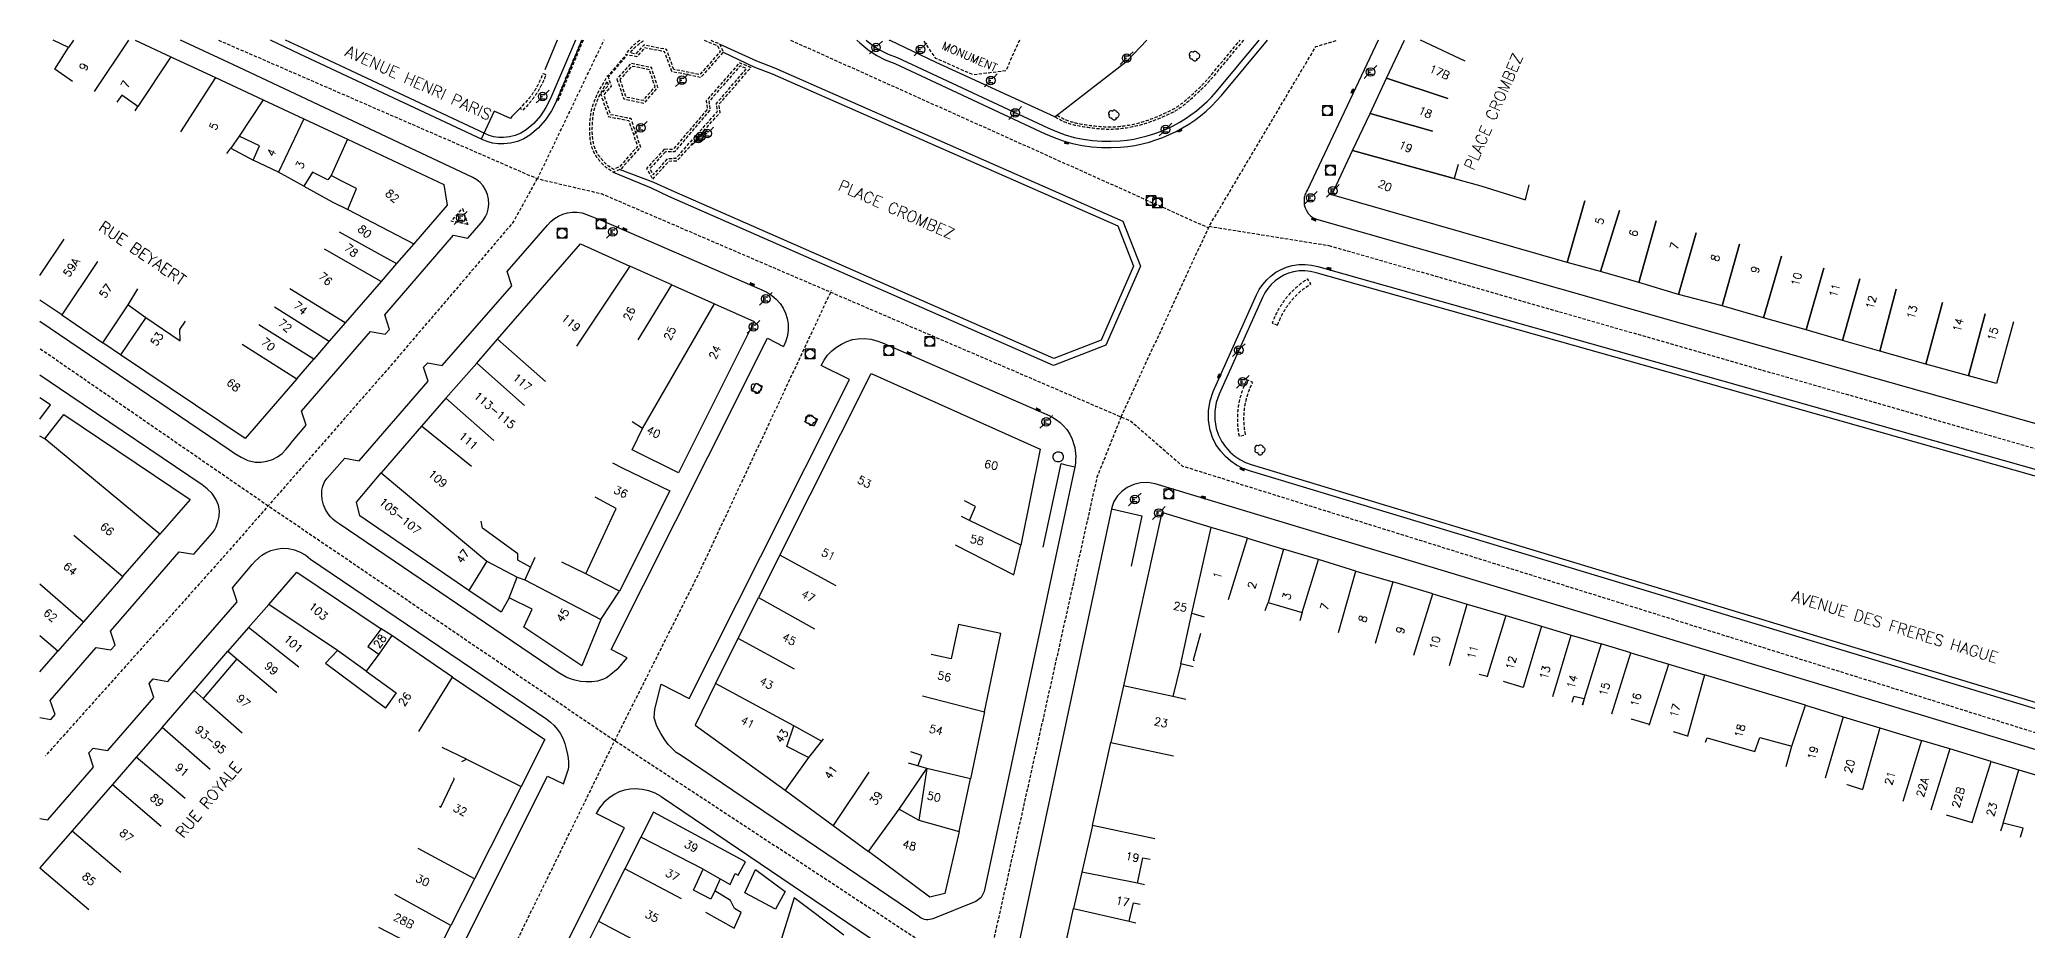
# Model space of a CAD drawing. Header units: millimetres. Extents: x 80999 to 82003, y 144000 to 145000.
# Drawn here: x 81000 to 81310.5, y 144861 to 145000.1 of the extents above; entities that cross this region are included whole.
import ezdxf
from ezdxf.enums import TextEntityAlignment as Align

# ---------------------------------------------------------------- set-up
doc = ezdxf.new("R2010")
doc.units = ezdxf.units.MM
doc.linetypes.add('DASHED', pattern=[0.75, 0.5, -0.25])
doc.layers.get('0').update_dxf_attribs({"linetype": 'CONTINUOUS'})
for name, color, linetype in [('W0001', 6, 'DASHED'), ('W0008', 7, 'CONTINUOUS'), ('W0100', 7, 'CONTINUOUS'), ('W0112', 1, 'DASHED'), ('W0300', 7, 'CONTINUOUS'), ('W0302', 3, 'CONTINUOUS'), ('W0400', 7, 'CONTINUOUS'), ('W0420', 7, 'CONTINUOUS'), ('W0471', 7, 'CONTINUOUS'), ('W0984', 7, 'CONTINUOUS'), ('W0989', 7, 'CONTINUOUS'), ('W0991', 7, 'CONTINUOUS')]:
    doc.layers.add(name, color=color, linetype=linetype)
doc.styles.get("Standard").update_dxf_attribs({"font": 'romans.shx', "width": 0.85})

# ---------------------------------------------------------------- blocks, each defined once
blk = doc.blocks.new('T471')
for p, q in [((-0.333334, 0.333334), (-0.333334, -0.333334)), ((-0.333334, 0.333334), (0.333334, 0.333334)), ((-0.333334, 0), (0, 0)), ((0.500001, 0.500001), (1.000002, 1.000002)), ((-0.500001, -0.500001), (-1.000002, -1.000002)), ((-0.333334, -0.333334), (0.333334, -0.333334))]:
    blk.add_line(p, q)
blk.add_ellipse((0, 0), major_axis=(0.471405, 0.471405), ratio=1, start_param=5.4977871438, end_param=11.780972451)
blk = doc.blocks.new('T420')
for p, q in [((0.75, 0.75), (-0.75, 0.75)), ((-0.75, 0.75), (-0.75, -0.75)), ((0.75, 0.75), (0.75, -0.75)), ((0.75, -0.75), (-0.75, -0.75))]:
    blk.add_line(p, q)
blk.add_ellipse((0, 0), major_axis=(-0.53, 0.53), ratio=1, start_param=3.926991, end_param=10.210176)
blk = doc.blocks.new('T400')
for p, q in [((-0.15, 0.3), (0.15, 0.3)), ((-0.15, -0.25), (-0.15, 0.3)), ((-0.15, 0.15), (0.15, 0.15)), ((-0.15, 0), (0.15, 0)), ((0.15, 0.3), (0.15, -0.25)), ((-0.15, -0.15), (0.15, -0.15)), ((-0.15, -0.25), (-0.15, -0.3)), ((-0.15, -0.3), (0.15, -0.3)), ((0.15, -0.3), (0.15, -0.25))]:
    blk.add_line(p, q)
blk = doc.blocks.new('T300')
for p, q in [((-0.8, 0.51), (-0.86, 0.34)), ((-0.86, 0.34), (-0.86, 0.17)), ((-0.86, 0.17), (-0.74, 0.06)), ((-0.69, 0.63), (-0.8, 0.51)), ((-0.8, -0.06), (-0.74, 0.06)), ((-0.74, 0.06), (-0.69, 0.11)), ((-0.57, 0.69), (-0.69, 0.63)), ((-0.46, 0.69), (-0.57, 0.69)), ((-0.29, 0.63), (-0.46, 0.69)), ((-0.29, 0.63), (-0.17, 0.74)), ((-0.23, 0.57), (-0.29, 0.63)), ((-0.17, 0.74), (-0.06, 0.8)), ((-0.06, 0.8), (0.06, 0.8)), ((0.06, 0.8), (0.23, 0.74)), ((0.23, 0.74), (0.34, 0.63)), ((0.34, 0.63), (0.4, 0.51)), ((0.46, 0.46), (0.34, 0.46)), ((0.4, 0.51), (0.4, 0.46)), ((0.57, 0.4), (0.46, 0.46)), ((0.57, 0.4), (0.69, 0.29)), ((0.69, 0.29), (0.74, 0.17)), ((0.74, 0.06), (0.69, -0.17)), ((0.74, 0.17), (0.74, 0.06)), ((-0.8, -0.17), (-0.8, -0.06)), ((-0.8, -0.23), (-0.8, -0.17)), ((-0.74, -0.34), (-0.8, -0.23)), ((-0.69, -0.4), (-0.74, -0.34)), ((-0.51, -0.46), (-0.69, -0.4)), ((-0.4, -0.46), (-0.51, -0.46)), ((-0.4, -0.46), (-0.34, -0.46)), ((-0.34, -0.46), (-0.34, -0.4)), ((-0.34, -0.51), (-0.34, -0.46)), ((-0.29, -0.63), (-0.34, -0.51)), ((-0.17, -0.74), (-0.29, -0.63)), ((-0.06, -0.8), (-0.17, -0.74)), ((0.06, -0.8), (-0.06, -0.8)), ((0.17, -0.74), (0.06, -0.8)), ((0.23, -0.69), (0.17, -0.74)), ((0.29, -0.46), (0.23, -0.46)), ((0.29, -0.63), (0.23, -0.69)), ((0.46, -0.4), (0.29, -0.46)), ((0.34, -0.51), (0.29, -0.63)), ((0.34, -0.51), (0.34, -0.46)), ((0.57, -0.34), (0.46, -0.4)), ((0.63, -0.29), (0.57, -0.34)), ((0.69, -0.17), (0.63, -0.29))]:
    blk.add_line(p, q)

msp = doc.modelspace()

# ---------------------------------------------------------------- linework, layer by layer
at = {"layer": 'W0001', "flags": 128}
for points in [[(81027.88, 145000), (81077.68, 144978.37), (81087.69, 144976.04), (81170.41, 144940.53), (81178.51, 144933.51), (81374.97, 144872.17), (81386.48, 144858.96), (81504.09, 144714.92), (81532.17, 144678.7), (81539.61, 144664.2), (81616.96, 144508.86), (81646.63, 144428.62), (81648.33, 144422.26), (81654.94, 144430.11), (81672.13, 144442.59)], [(81077.72, 144978.33), (81088.15, 145000.05)], [(81117.25, 145000), (81182.55, 144970.7)], [(81168.9, 144941.18), (81182.66, 144970.93), (81199.32, 144998.98), (81202.76, 145000)], [(81077.68, 144978.37), (81073.89, 144971.53), (81054.84, 144949.23), (81029.21, 144919.94), (81000.87, 144888.29)], [(81182.66, 144970.93), (81201.36, 144967.94)], [(81201.36, 144967.94), (81326.45, 144932.02), (81373.43, 144919.06), (81422.12, 144905.6), (81446.13, 144899.41), (81487.44, 144886.37)], [(81001.99, 144715.83), (81019.43, 144748.14), (81024.92, 144763.89), (81071.9, 144854.06), (81089.77, 144890.57), (81102.94, 144916.73), (81123.67, 144960.92)], [(81000.03, 144951.83), (81036.18, 144926.95), (81088.94, 144891.23), (81147.64, 144852.73), (81160.39, 144842.72), (81214.65, 144806.79), (81221.21, 144804.88), (81267.99, 144772.03), (81279.87, 144760.35), (81328.61, 144704.2), (81411.24, 144605.22), (81427.81, 144582.71), (81435.46, 144571), (81468.03, 144519.87), (81471.64, 144507.53)], [(81168.9, 144941.18), (81165.13, 144931.77), (81148.97, 144859.46), (81146.19, 144841.6), (81115.28, 144698.92), (81106.01, 144655.94), (81098.37, 144654.86)]]:
    msp.add_lwpolyline(points, dxfattribs=at)
at = {"layer": 'W0008'}
for p, q in [((81067.63, 144978.55), (81030.12, 144996.17)), ((81084.68, 144973.03), (81087.65, 144971.89)), ((81090.35, 144901.89), (81088.9, 144900.75)), ((81081.81, 144883.88), (81082.5, 144886.08))]:
    msp.add_line(p, q, dxfattribs=at)
for points in [[(81030.12, 144996.17), (81021.94, 145000)], [(81084.64, 145000), (81080.68, 144990.48), (81079.9, 144988.97), (81078.96, 144987.54), (81077.84, 144986.25), (81076.52, 144985.15), (81075.59, 144984.59), (81074.58, 144984.18), (81073.53, 144983.92), (81072.46, 144983.79), (81071.59, 144983.8), (81070.72, 144983.92), (81069.88, 144984.16), (81069.08, 144984.5), (81040.62, 144997.82), (81035.99, 145000)], [(81106.23, 144999.37), (81111.92, 144996.74), (81114.76, 144995.65), (81169.16, 144971.76), (81171.94, 144964.69), (81166.52, 144952.38), (81158.36, 144949.2)], [(81127.64, 145000), (81128.08, 144999.55), (81129.31, 144998.52), (81130.64, 144997.64), (81132.06, 144996.9), (81133.56, 144996.33)], [(81133.56, 144996.33), (81157.03, 144985.38), (81158.43, 144984.78), (81159.86, 144984.26), (81161.33, 144983.85), (81162.82, 144983.53), (81164.31, 144983.32), (81165.82, 144983.22), (81167.33, 144983.22), (81168.83, 144983.29), (81169.95, 144983.4), (81171.07, 144983.57), (81172.17, 144983.81), (81173.27, 144984.09), (81174.35, 144984.43), (81175.42, 144984.81), (81176.47, 144985.25), (81177.49, 144985.74), (81178.49, 144986.29), (81179.46, 144986.88), (81180.4, 144987.51), (81181.31, 144988.2), (81182.18, 144988.92), (81183.03, 144989.69), (81183.83, 144990.5), (81184.59, 144991.35), (81191.77, 145000)], [(81209.07, 145000), (81198, 144976.62), (81197.92, 144976.45), (81197.83, 144976.29), (81197.75, 144976.12), (81197.68, 144975.95), (81197.61, 144975.78), (81197.55, 144975.6), (81197.51, 144975.42), (81197.49, 144975.23), (81197.48, 144974.75), (81197.53, 144974.28), (81197.65, 144973.81), (81197.86, 144973.38), (81198.15, 144972.95), (81198.5, 144972.57), (81198.93, 144972.25), (81199.42, 144972.04), (81256.56, 144955.78), (81337.23, 144932.98)], [(81000, 144956.11), (81029.54, 144936.11), (81030.46, 144935.48), (81031.42, 144934.88), (81032.47, 144934.38), (81033.6, 144934.12), (81034.53, 144934.1), (81035.44, 144934.26), (81036.31, 144934.55), (81037.13, 144934.96), (81037.83, 144935.48), (81038.43, 144936.11), (81038.97, 144936.79), (81039.5, 144937.45), (81041.6, 144939.88), (81040.88, 144942.08), (81051.64, 144954.5), (81053.93, 144954.08), (81054.6, 144954.83), (81053.86, 144957.09), (81064.61, 144969.53), (81066.86, 144969.09), (81068.9, 144971.46), (81069.27, 144971.94), (81069.61, 144972.45), (81069.88, 144973), (81070.04, 144973.6), (81070.12, 144974.37), (81070.08, 144975.15), (81069.91, 144975.91), (81069.62, 144976.63), (81069.25, 144977.23), (81068.78, 144977.76), (81068.24, 144978.2), (81067.63, 144978.55)], [(81158.36, 144949.2), (81098.24, 144975.6), (81095.52, 144976.87), (81089.58, 144979.34)], [(81046.76, 144924.5), (81046.25, 144924.79), (81045.79, 144925.16), (81045.39, 144925.58), (81045.04, 144926.04), (81044.63, 144926.73), (81044.31, 144927.47), (81044.1, 144928.26), (81044.02, 144929.07), (81044.05, 144929.73), (81044.18, 144930.39), (81044.43, 144931.02), (81044.82, 144931.58), (81047.64, 144934.74), (81049.89, 144934.33), (81060.66, 144946.74), (81059.94, 144948.92), (81060.59, 144949.64), (81062.85, 144949.2), (81073.7, 144961.65), (81072.98, 144963.86), (81079.31, 144971.12), (81079.83, 144971.66), (81080.4, 144972.13), (81081.03, 144972.53), (81081.71, 144972.84), (81082.43, 144973.04), (81083.18, 144973.14), (81083.93, 144973.14), (81084.68, 144973.03)], [(81087.65, 144971.89), (81112.77, 144961.04), (81113.58, 144960.63), (81114.33, 144960.13), (81115.02, 144959.54), (81115.62, 144958.86), (81116.1, 144958.14), (81116.48, 144957.37), (81116.74, 144956.55), (81116.89, 144955.7), (81116.9, 144954.79), (81116.78, 144953.89), (81116.53, 144953.01), (81116.16, 144952.18)], [(81376.43, 144876), (81304.71, 144897.74), (81250.1, 144914.27), (81188.94, 144932.77), (81187.91, 144933.15), (81186.93, 144933.65), (81186.03, 144934.27), (81185.21, 144935), (81184.41, 144935.9), (81183.72, 144936.89), (81183.17, 144937.97), (81182.8, 144939.13), (81182.57, 144940.64), (81182.57, 144942.16), (81182.81, 144943.67), (81183.31, 144945.13), (81190.05, 144960.21), (81190.49, 144961.05), (81191.03, 144961.84), (81191.65, 144962.56), (81192.35, 144963.21), (81193.09, 144963.75), (81193.9, 144964.21), (81194.75, 144964.58), (81195.65, 144964.83), (81196.65, 144964.97), (81197.66, 144964.98), (81198.66, 144964.87), (81199.65, 144964.65), (81254.62, 144949.13), (81317.74, 144931.29)], [(81090.35, 144901.89), (81091.71, 144903.59), (81089.23, 144904.87), (81104.38, 144934.98), (81113.67, 144953.46), (81116.16, 144952.18)], [(81122.03, 144949.21), (81122.49, 144950.04), (81123.05, 144950.8), (81123.7, 144951.48), (81124.43, 144952.07), (81125.21, 144952.56), (81126.05, 144952.96), (81126.93, 144953.24), (81127.84, 144953.39), (81128.82, 144953.42), (81129.78, 144953.31), (81130.73, 144953.08), (81131.64, 144952.74), (81157.64, 144941.38), (81158.25, 144941.08), (81158.82, 144940.73), (81159.36, 144940.33), (81159.85, 144939.86), (81160.4, 144939.2), (81160.87, 144938.48), (81161.26, 144937.71), (81161.54, 144936.89), (81161.65, 144936.42), (81161.73, 144935.95), (81161.78, 144935.48), (81161.81, 144935), (81161.8, 144934.52), (81161.77, 144934.04), (81161.71, 144933.57), (81161.62, 144933.1), (81147.49, 144867.11), (81147.02, 144866.17), (81146.21, 144865.55), (81139.51, 144862.84), (81139.26, 144862.75), (81139, 144862.7), (81138.73, 144862.67), (81138.47, 144862.69), (81138.2, 144862.73), (81137.94, 144862.82), (81137.69, 144862.93), (81137.46, 144863.07), (81100.15, 144888.32)], [(81000, 144894.25), (81001.67, 144893.96), (81002.35, 144894.73), (81001.6, 144896.92), (81008.78, 144905.19), (81011.09, 144904.81), (81011.74, 144905.55), (81011, 144907.73), (81021.72, 144920.14), (81024.03, 144919.74), (81026.24, 144922.27), (81026.59, 144922.67), (81026.95, 144923.08), (81027.28, 144923.52), (81027.52, 144924.01), (81027.8, 144924.81), (81027.99, 144925.65), (81028.04, 144926.52), (81027.9, 144927.39), (81027.49, 144928.36), (81026.88, 144929.22), (81026.14, 144929.96), (81025.33, 144930.58), (81004.67, 144944.54), (81000, 144947.7)], [(81100.15, 144888.32), (81099.41, 144888.81), (81098.74, 144889.39), (81098.15, 144890.04), (81097.64, 144890.76), (81096.98, 144891.78), (81096.36, 144892.91), (81095.97, 144894.2), (81096.04, 144895.56), (81097.03, 144899.48), (81101.43, 144897.21), (81112.56, 144919.35), (81126.47, 144947.01), (81122.03, 144949.21)], [(81363.87, 144873.49), (81285.01, 144897.3), (81174.2, 144930.74), (81173.09, 144930.94), (81171.96, 144930.89), (81170.87, 144930.61), (81169.86, 144930.14), (81169.04, 144929.56), (81168.34, 144928.84), (81167.79, 144927.99), (81167.46, 144927.02), (81152.23, 144855.8)], [(81088.9, 144900.75), (81088.49, 144900.47), (81088.05, 144900.24), (81087.58, 144900.06), (81087.1, 144899.94), (81086.22, 144899.82), (81085.33, 144899.81), (81084.44, 144899.9), (81083.57, 144900.07), (81082.88, 144900.27), (81082.21, 144900.56), (81081.57, 144900.9), (81080.96, 144901.28), (81046.76, 144924.5)], [(81000, 144878.49), (81001.2, 144878.26), (81008.35, 144886.51), (81007.64, 144888.73), (81008.3, 144889.48), (81010.6, 144889.09), (81017.76, 144897.37), (81017.05, 144899.57), (81017.69, 144900.31), (81019.97, 144899.88), (81030.79, 144912.31), (81030.07, 144914.5), (81033.17, 144918.14), (81033.63, 144918.65), (81034.12, 144919.15), (81034.66, 144919.6), (81035.26, 144919.96), (81036.09, 144920.31), (81036.96, 144920.55), (81037.86, 144920.67), (81038.77, 144920.64), (81039.74, 144920.45), (81040.66, 144920.09), (81041.51, 144919.6), (81042.28, 144918.99)], [(81042.28, 144918.99), (81079.17, 144894), (81079.78, 144893.53), (81080.33, 144893), (81080.82, 144892.42), (81081.25, 144891.79), (81081.66, 144891.01), (81081.99, 144890.19), (81082.23, 144889.35), (81082.42, 144888.49), (81082.51, 144887.89), (81082.55, 144887.29), (81082.55, 144886.68), (81082.5, 144886.08)], [(81021.98, 144766.05), (81024.26, 144768.96), (81021.79, 144770.3), (81037.62, 144801.88), (81060.99, 144848.61), (81079.31, 144885.08), (81081.81, 144883.88)], [(81097.05, 144881.91), (81096.13, 144882.42), (81095.14, 144882.8), (81094.1, 144883.04), (81093.04, 144883.13), (81092.18, 144883.09), (81091.32, 144882.92), (81090.5, 144882.64), (81089.73, 144882.25), (81088.87, 144881.66), (81088.1, 144880.96), (81087.43, 144880.16), (81086.88, 144879.27)], [(81097.05, 144881.91), (81141.66, 144851.75)], [(81026.83, 144748.48), (81026.14, 144749.35), (81025.6, 144750.32), (81025.22, 144751.36), (81024.97, 144752.43), (81024.86, 144753.52), (81024.91, 144754.63), (81025.13, 144755.72), (81025.54, 144756.76), (81026.95, 144759.58), (81031.36, 144757.39), (81048.37, 144791.39), (81073.48, 144841.46), (81091.31, 144877.05), (81086.88, 144879.27)]]:
    msp.add_lwpolyline(points, dxfattribs=at)
at = {"layer": 'W0008', "flags": 128}
for points in [[(81080.81, 145000), (81078.88, 144995.35)], [(81158.54, 144988.01), (81169.85, 144996.77), (81172.94, 145000)], [(81075.04, 144989.36), (81073.72, 144988.1), (81073.52, 144987.76), (81070.98, 144988.93), (81068.91, 144984.55)], [(81156.75, 144920.83), (81159.54, 144933.9), (81160.25, 144933.68), (81161.67, 144933.36)], [(81167.42, 144926.84), (81172.13, 144925.73), (81170.49, 144917.9)]]:
    msp.add_lwpolyline(points, dxfattribs=at)
msp.add_lwpolyline([(81158.54, 144988.01), (81139.99, 144996.48), (81132.82, 144999.92, -0.014139), (81132.67, 145000)], format="xyb", dxfattribs=at)
for points in [[(81111.31, 144945.31), (81111.84, 144946.46), (81112.85, 144946), (81112.33, 144944.85)], [(81120.91, 144939.73), (81119.51, 144940.4), (81120.05, 144941.53), (81121.45, 144940.85)]]:
    msp.add_lwpolyline(points, close=True, dxfattribs=at)
at = {"layer": 'W0100'}
for p, q in [((81004.48, 144998.87), (81002.05, 145000)), ((81005.24, 145000), (81004.48, 144998.87)), ((81013.82, 145000), (81008.47, 144991.96)), ((81014.89, 145000), (81020.44, 144997.41)), ((81002.31, 144995.48), (81004.48, 144998.87)), ((81020.44, 144997.41), (81015.3, 144989.64)), ((81020.44, 144997.41), (81027.43, 144994.15)), ((81005.07, 144993.54), (81002.31, 144995.48)), ((81027.43, 144994.15), (81021.96, 144985.67)), ((81027.43, 144994.15), (81034.89, 144990.67)), ((81034.89, 144990.67), (81031.12, 144985.01)), ((81034.89, 144990.67), (81041.2, 144987.72)), ((81014.86, 144988.98), (81015.3, 144989.64)), ((81041.2, 144987.72), (81037.24, 144979.41)), ((81041.2, 144987.72), (81048.03, 144984.53)), ((81031.12, 144985.01), (81029.82, 144983.15)), ((81048.03, 144984.53), (81045.47, 144978.86)), ((81029.21, 144982.28), (81029.82, 144983.15)), ((81029.82, 144983.15), (81033.31, 144981.28)), ((81037.24, 144979.41), (81033.31, 144981.28)), ((81041.24, 144977.2), (81037.24, 144979.41)), ((81047.26, 144977.95), (81045.47, 144978.86)), ((81041.24, 144977.2), (81045.67, 144974.76)), ((81045.67, 144974.76), (81048.07, 144973.57)), ((81048.07, 144973.57), (81058.38, 144968.19)), ((81000, 144963.24), (81003.77, 144968.94)), ((81046.76, 144970.06), (81055.72, 144965.12)), ((81058.38, 144968.19), (81055.72, 144965.12)), ((81008.96, 144965.43), (81003.4, 144957.11)), ((81053.29, 144962.32), (81044.45, 144967.39)), ((81055.72, 144965.12), (81053.29, 144962.32)), ((81053.29, 144962.32), (81047.68, 144955.84)), ((81092.17, 144964.73), (81083.8, 144952.22)), ((81098.71, 144961.81), (81092.17, 144964.73)), ((81003.4, 144957.11), (81000, 144959.41)), ((81047.68, 144955.84), (81039.05, 144961.15)), ((81093.47, 144953.2), (81098.71, 144961.81)), ((81094.12, 144939.38), (81105.37, 144958.84)), ((81098.71, 144961.81), (81105.37, 144958.84)), ((81105.37, 144958.84), (81111.59, 144956.06)), ((81009.82, 144952.76), (81013.78, 144958.66)), ((81016.51, 144956.69), (81012.6, 144950.89)), ((81013.78, 144958.66), (81016.51, 144956.69)), ((81036.62, 144958.35), (81045.2, 144952.98)), ((81047.68, 144955.84), (81045.2, 144952.98)), ((81111.59, 144956.06), (81099.74, 144932.47)), ((81012.6, 144950.89), (81009.82, 144952.76)), ((81031.61, 144952.56), (81040.14, 144947.14)), ((81042.79, 144950.21), (81034.19, 144955.54)), ((81045.2, 144952.98), (81042.79, 144950.21)), ((81068.23, 144949.59), (81071.47, 144953.3)), ((81078.97, 144946.69), (81071.47, 144953.3)), ((81040.14, 144947.14), (81042.79, 144950.21)), ((81068.23, 144949.59), (81063.43, 144944.09)), ((81075.71, 144942.95), (81068.23, 144949.59)), ((81001.66, 144943.04), (81000, 144944.16)), ((81063.43, 144944.09), (81059.61, 144939.71)), ((81070.92, 144937.47), (81063.43, 144944.09)), ((81000, 144940.83), (81001.66, 144943.04)), ((81000.77, 144937.76), (81003.71, 144941.53)), ((81000.77, 144937.76), (81000, 144938.19)), ((81018.7, 144922.88), (81000.77, 144937.76)), ((81059.61, 144939.71), (81053.29, 144932.45)), ((81067.43, 144933.46), (81059.61, 144939.71)), ((81092.52, 144936.02), (81094.12, 144939.38)), ((81089.42, 144934), (81090.95, 144933.25)), ((81099.74, 144932.47), (81092.52, 144936.02)), ((81053.29, 144932.45), (81069.8, 144918.65)), ((81090.95, 144933.25), (81098.42, 144929.63)), ((81090.04, 144926.88), (81086.72, 144928.64)), ((81098.42, 144929.63), (81090.53, 144913.98)), ((81085.28, 144916.7), (81090.04, 144926.88)), ((81145.22, 144925.03), (81143.96, 144925.65)), ((81153.26, 144921.15), (81145.22, 144925.03)), ((81005.31, 144922.74), (81012.93, 144916.26)), ((81012.93, 144916.26), (81018.7, 144922.88)), ((81179.94, 144910.55), (81182.96, 144923.94)), ((81188.64, 144922.24), (81182.96, 144923.94)), ((81185.68, 144912.69), (81188.64, 144922.24)), ((81188.64, 144922.24), (81194.25, 144920.55)), ((81069.8, 144918.65), (81067, 144914.07)), ((81069.8, 144918.65), (81074.55, 144916.16)), ((81077.29, 144919.23), (81076.63, 144917.71)), ((81085.28, 144916.7), (81081.53, 144918.5)), ((81115.58, 144919.59), (81112.27, 144912.98)), ((81124.38, 144914.82), (81115.58, 144919.59)), ((81152.14, 144916.53), (81153.26, 144921.15)), ((81194.25, 144920.55), (81191.87, 144912.19)), ((81199.72, 144918.9), (81194.25, 144920.55)), ((81197.17, 144910.64), (81199.72, 144918.9)), ((81205.6, 144917.12), (81199.72, 144918.9)), ((81012.93, 144916.26), (81006.78, 144909.18)), ((81073.3, 144912.93), (81074.55, 144916.16)), ((81074.55, 144916.16), (81075.76, 144915.73)), ((81076.63, 144917.71), (81075.76, 144915.73)), ((81075.76, 144915.73), (81087.61, 144909.55)), ((81090.53, 144913.98), (81085.28, 144916.7)), ((81202.89, 144907.5), (81205.6, 144917.12)), ((81205.6, 144917.12), (81211.35, 144915.42)), ((81211.35, 144915.42), (81208.62, 144905.8)), ((81217.63, 144913.56), (81211.35, 144915.42)), ((81000, 144915.14), (81006.78, 144909.18)), ((81072.07, 144910.7), (81067, 144914.07)), ((81073.3, 144912.93), (81072.07, 144910.7)), ((81087.61, 144909.55), (81090.53, 144913.98)), ((81109.08, 144906.61), (81112.27, 144912.98)), ((81112.27, 144912.98), (81121.02, 144908.11)), ((81191.43, 144910.96), (81191.87, 144912.19)), ((81191.87, 144912.19), (81197.17, 144910.64)), ((81214.65, 144904.01), (81217.63, 144913.56)), ((81217.63, 144913.56), (81222.96, 144911.97)), ((81006.78, 144909.18), (81002.81, 144904.61)), ((81032.6, 144908.32), (81035.73, 144911.92)), ((81046.46, 144904.73), (81035.73, 144911.92)), ((81178.21, 144902.63), (81179.94, 144910.55)), ((81197.17, 144910.64), (81196.81, 144909.33)), ((81220.22, 144902.35), (81222.96, 144911.97)), ((81222.96, 144911.97), (81229.02, 144910.17)), ((81229.02, 144910.17), (81226.11, 144900.65)), ((81229.02, 144910.17), (81234.56, 144908.52)), ((81002.81, 144904.61), (81000, 144907.01)), ((81032.6, 144908.32), (81029.37, 144904.6)), ((81040.45, 144902.11), (81032.6, 144908.32)), ((81053.28, 144908.08), (81051.23, 144905.32)), ((81054.95, 144907.03), (81052.95, 144904.15)), ((81054.95, 144907.03), (81053.28, 144908.08)), ((81064.45, 144900.57), (81054.95, 144907.03)), ((81105.56, 144899.55), (81109.08, 144906.61)), ((81117.87, 144901.82), (81109.08, 144906.61)), ((81150.11, 144907.36), (81143.51, 144908.77)), ((81147.57, 144895.14), (81150.11, 144907.36)), ((81234.56, 144908.52), (81231.74, 144898.95)), ((81234.56, 144908.52), (81239.23, 144907.13)), ((81236.37, 144897.55), (81239.23, 144907.13)), ((81239.23, 144907.13), (81243.92, 144905.73)), ((81000, 144901.37), (81002.81, 144904.61)), ((81024.1, 144898.48), (81029.37, 144904.6)), ((81030.76, 144903.41), (81025.5, 144897.2)), ((81029.37, 144904.6), (81030.76, 144903.41)), ((81030.76, 144903.41), (81037.02, 144898.16)), ((81046.46, 144904.73), (81044.6, 144902.76)), ((81050.97, 144901.47), (81046.46, 144904.73)), ((81052.95, 144904.15), (81050.97, 144901.47)), ((81051.23, 144905.32), (81052.95, 144904.15)), ((81243.92, 144905.73), (81241.23, 144897.15)), ((81248.54, 144904.35), (81243.92, 144905.73)), ((81245.56, 144894.81), (81248.54, 144904.35)), ((81248.54, 144904.35), (81254.48, 144902.58)), ((81044.6, 144902.76), (81053.98, 144895.77)), ((81050.97, 144901.47), (81055.63, 144898.11)), ((81059.19, 144892.05), (81064.45, 144900.57)), ((81178.21, 144902.63), (81176.96, 144897.52)), ((81180.16, 144902.18), (81178.21, 144902.63)), ((81226.11, 144900.65), (81224.84, 144900.98)), ((81226.11, 144900.65), (81226.09, 144900.61)), ((81228.67, 144899.9), (81228.65, 144899.84)), ((81231.74, 144898.95), (81228.67, 144899.9)), ((81251.47, 144893.17), (81254.48, 144902.58)), ((81254.48, 144902.58), (81260.04, 144900.92)), ((81260.04, 144900.92), (81257.41, 144891.34)), ((81275.81, 144896.16), (81260.04, 144900.92)), ((81019.07, 144892.71), (81024.1, 144898.48)), ((81025.5, 144897.2), (81024.1, 144898.48)), ((81025.5, 144897.2), (81031.58, 144891.85)), ((81055.63, 144898.11), (81053.98, 144895.77)), ((81117.8, 144892.93), (81105.56, 144899.55)), ((81137.88, 144897.63), (81147.57, 144895.14)), ((81169.26, 144899.22), (81167.3, 144890.35)), ((81176.96, 144897.52), (81169.26, 144899.22)), ((81179.03, 144897.06), (81176.96, 144897.52)), ((81231.73, 144898.93), (81231.74, 144898.95)), ((81239.37, 144896.65), (81239.65, 144897.52)), ((81241.23, 144897.15), (81239.65, 144897.52)), ((81241.23, 144897.15), (81240.97, 144896.18)), ((81053.98, 144895.77), (81053.91, 144895.64)), ((81147.57, 144895.14), (81145.37, 144884.66)), ((81273.7, 144889.8), (81275.81, 144896.16)), ((81275.81, 144896.16), (81281.73, 144894.37)), ((81281.73, 144894.37), (81278.88, 144884.79)), ((81281.73, 144894.37), (81287.45, 144892.65)), ((81019.07, 144892.71), (81015.03, 144888.07)), ((81026.6, 144886.13), (81019.07, 144892.71)), ((81122.1, 144890.58), (81117.8, 144892.93)), ((81122.1, 144890.58), (81120.06, 144888.01)), ((81122.35, 144890.95), (81122.1, 144890.58)), ((81251.43, 144893.06), (81251.47, 144893.17)), ((81255.26, 144892.04), (81255.23, 144891.93)), ((81257.41, 144891.34), (81255.26, 144892.04)), ((81257.41, 144891.34), (81257.39, 144891.28)), ((81287.45, 144892.65), (81284.74, 144883.03)), ((81287.45, 144892.65), (81293.95, 144890.68)), ((81293.95, 144890.68), (81291.03, 144881.12)), ((81298.38, 144889.35), (81293.95, 144890.68)), ((81015.03, 144888.07), (81011.31, 144883.8)), ((81022.68, 144881.63), (81015.03, 144888.07)), ((81066.64, 144887.75), (81062.83, 144889.58)), ((81066.64, 144887.75), (81075.15, 144883.48)), ((81120.06, 144888.01), (81116.42, 144882.89)), ((81137.78, 144888.3), (81136.04, 144888.92)), ((81137.19, 144886.82), (81137.78, 144888.3)), ((81164.41, 144877.42), (81167.3, 144890.35)), ((81167.3, 144890.35), (81177.09, 144888.28)), ((81272.79, 144886.63), (81273.7, 144889.8)), ((81298.38, 144889.35), (81295.43, 144879.79)), ((81304.81, 144887.41), (81298.38, 144889.35)), ((81301.87, 144877.87), (81304.81, 144887.41)), ((81304.81, 144887.41), (81309.16, 144886.09)), ((81129.48, 144885.73), (81123.94, 144877.39)), ((81134.24, 144879.96), (81138.55, 144886.31)), ((81138.55, 144886.31), (81135.67, 144887.14)), ((81138.55, 144886.31), (81137.16, 144886.71)), ((81138.55, 144886.31), (81137.28, 144878.22)), ((81145.37, 144884.66), (81138.55, 144886.31)), ((81143.59, 144876.46), (81145.37, 144884.66)), ((81306.69, 144877.78), (81309.16, 144886.09)), ((81309.16, 144886.09), (81315.32, 144884.24)), ((81011.31, 144883.8), (81005.02, 144876.58)), ((81011.31, 144883.8), (81018.91, 144877.3)), ((81075.15, 144883.48), (81067.89, 144869.09)), ((81116.42, 144882.89), (81123.94, 144877.39)), ((81282.32, 144883.75), (81282.33, 144883.78)), ((81282.33, 144883.78), (81284.74, 144883.03)), ((81284.73, 144883.02), (81284.74, 144883.03)), ((81129.46, 144873.33), (81134.24, 144879.96)), ((81134.24, 144879.96), (81137.28, 144878.22)), ((81137.28, 144878.22), (81143.59, 144876.46)), ((81297.83, 144879.06), (81301.87, 144877.87)), ((81005.02, 144876.58), (80999.96, 144870.78)), ((81005.02, 144876.58), (81012.63, 144870.1)), ((81093.89, 144875.6), (81091.39, 144870.63)), ((81103.61, 144870.56), (81093.89, 144875.6)), ((81123.94, 144877.39), (81129.46, 144873.33)), ((81164.41, 144877.42), (81162.76, 144870.11)), ((81174.18, 144875.32), (81164.41, 144877.42)), ((81301.87, 144877.85), (81301.87, 144877.87)), ((81306.69, 144877.78), (81306.28, 144876.52)), ((81067.89, 144869.09), (81059.07, 144873.83)), ((80999.96, 144870.78), (81007.65, 144864.3)), ((81067.89, 144869.09), (81064.19, 144861.78)), ((81091.39, 144870.63), (81087.27, 144862.44)), ((81100.23, 144865.96), (81091.39, 144870.63)), ((81102.08, 144867.28), (81103.61, 144870.56)), ((81103.61, 144870.56), (81106.26, 144869.06)), ((81106.26, 144869.06), (81105.42, 144867.18)), ((81106.26, 144869.06), (81107.81, 144868.18)), ((81110.1, 144866.88), (81111.77, 144870.51)), ((81111.77, 144870.51), (81116.42, 144867.08)), ((81162.76, 144870.11), (81161.48, 144864.43)), ((81171.44, 144868.37), (81162.76, 144870.11)), ((81064.19, 144861.78), (81055.43, 144866.61)), ((81104.79, 144865.92), (81102.08, 144867.28)), ((81105.42, 144867.18), (81104.79, 144865.92)), ((81117.85, 144866.09), (81115.21, 144857.7)), ((81125.61, 144860.25), (81117.85, 144866.09)), ((81103.95, 144863.89), (81108.47, 144861.35)), ((81160.09, 144858.3), (81161.48, 144864.43)), ((81161.48, 144864.43), (81170.18, 144862.45)), ((81170.18, 144862.45), (81170.85, 144865.33)), ((81170.85, 144865.33), (81171.89, 144865.12)), ((81052.88, 144861.55), (81061.75, 144856.94)), ((81061.75, 144856.94), (81064.19, 144861.78)), ((81087.27, 144862.44), (81084.7, 144857.34)), ((81087.27, 144862.44), (81096.11, 144857.77)), ((81170.18, 144862.45), (81171.23, 144862.2))]:
    msp.add_line(p, q, dxfattribs=at)
for points in [[(81210.38, 144994.06), (81213.16, 145000)], [(81222.66, 144996.72), (81215.7, 145000)], [(81207.82, 144988.52), (81210.38, 144994.06), (81219.94, 144990.89)], [(81219.94, 144990.89), (81210.38, 144994.06)], [(81015.3, 144989.64), (81012.79, 144991.4), (81012.01, 144990.31)], [(81205.08, 144982.78), (81207.82, 144988.52), (81217.58, 144985.8)], [(81217.58, 144985.8), (81207.82, 144988.52)], [(81033.31, 144981.28), (81034.29, 144983.47), (81031.12, 144985.01)], [(81048.03, 144984.53), (81063.09, 144977.45), (81063.59, 144974.22), (81058.38, 144968.19)], [(81201.84, 144975.86), (81205.08, 144982.78), (81220.94, 144978.38), (81225.09, 144977.23), (81232.07, 144975.09), (81232.67, 144977.39)], [(81221.57, 144980.59), (81220.94, 144978.38), (81205.08, 144982.78)], [(81045.47, 144978.86), (81044.97, 144978.18), (81042.57, 144979.39), (81041.24, 144977.2)], [(81048.07, 144973.57), (81049.44, 144976.85), (81047.26, 144977.95)], [(81241.36, 144974.89), (81238.61, 144965.28), (81201.84, 144975.86)], [(81238.61, 144965.28), (81241.36, 144974.89)], [(81246.78, 144973.42), (81243.82, 144963.86), (81238.61, 144965.28)], [(81252.52, 144971.81), (81249.81, 144962.18), (81243.82, 144963.86), (81246.78, 144973.42)], [(81258.77, 144969.91), (81255.99, 144960.3), (81249.81, 144962.18), (81252.52, 144971.81)], [(81071.47, 144953.3), (81084.46, 144968.18), (81092.17, 144964.73)], [(81265.52, 144968.16), (81262.83, 144958.53), (81255.99, 144960.3), (81258.77, 144969.91)], [(81272.06, 144966.25), (81269.26, 144956.65), (81262.83, 144958.53), (81265.52, 144968.16)], [(81278.69, 144964.39), (81275.95, 144954.77), (81269.26, 144956.65), (81272.06, 144966.25)], [(81284.34, 144962.75), (81281.61, 144953.13), (81275.95, 144954.77), (81278.69, 144964.39)], [(81289.99, 144961.1), (81287.45, 144951.42), (81281.61, 144953.13), (81284.34, 144962.75)], [(81013.78, 144958.66), (81015.28, 144961.15)], [(81297.22, 144959.05), (81294.64, 144949.39), (81287.45, 144951.42), (81289.99, 144961.1)], [(81303.9, 144957.26), (81301.27, 144947.61), (81294.64, 144949.39), (81297.22, 144959.05)], [(81003.4, 144957.11), (81009.82, 144952.76), (81013.78, 144958.66)], [(81016.51, 144956.69), (81021.88, 144953.03), (81021.87, 144954.82), (81022.71, 144956.14)], [(81308.34, 144956.03), (81305.65, 144946.4), (81301.27, 144947.61), (81303.9, 144957.26)], [(81040.14, 144947.14), (81032.04, 144937.79), (81012.6, 144950.89)], [(81115.58, 144919.59), (81129.83, 144947.94), (81156.25, 144936.16), (81153.26, 144921.15)], [(81003.71, 144941.53), (81023.44, 144928.28), (81018.7, 144922.88)], [(81094.12, 144939.38), (81092.53, 144940.39)], [(81067, 144914.07), (81049.99, 144925.74), (81049.47, 144927.88), (81053.29, 144932.45)], [(81145.22, 144925.03), (81146.18, 144927.19), (81144.45, 144928.1)], [(81076.63, 144917.71), (81074.64, 144918.83), (81074.64, 144919.78), (81069.11, 144923.81), (81068.92, 144924.88)], [(81182.96, 144923.94), (81175.26, 144926.24), (81169.26, 144899.22)], [(81142.98, 144921.19), (81152.14, 144916.53)], [(81035.73, 144911.92), (81040.11, 144916.96), (81053.28, 144908.08)], [(81075.61, 144908.35), (81076.91, 144911.18), (81073.3, 144912.93)], [(81087.61, 144909.55), (81084.65, 144902.31), (81075.61, 144908.35)], [(81179.94, 144910.55), (81181.9, 144909.98)], [(81143.51, 144908.77), (81142.37, 144903.42), (81139.22, 144904.09)], [(81181.31, 144907.35), (81180.18, 144903.2), (81180.38, 144903.14)], [(81064.45, 144900.57), (81078.85, 144890.8), (81075.15, 144883.48)], [(81105.56, 144899.55), (81102.34, 144893.04), (81116.42, 144882.89)], [(81241.23, 144897.15), (81240.95, 144896.18)], [(81251.47, 144893.17), (81248.62, 144893.99), (81248.59, 144893.9)], [(81120.06, 144888.01), (81116.67, 144889.75), (81117.8, 144892.93)], [(81260.23, 144890.42), (81260.45, 144891.1), (81267.92, 144888.96), (81268.7, 144891.13), (81273.7, 144889.8)], [(81065.93, 144887.41), (81066.64, 144887.75)], [(81062.39, 144880.39), (81062.64, 144880.27), (81064.73, 144884.62), (81064.65, 144884.86)], [(81095.84, 144879.48), (81093.89, 144875.6)], [(81110.2, 144871.7), (81095.84, 144879.48)], [(81143.59, 144876.46), (81141.38, 144866.79), (81139, 144866.2), (81129.46, 144873.33)], [(81309.42, 144875.57), (81309.85, 144876.96), (81306.69, 144877.78)], [(81171.44, 144868.37), (81172.29, 144872.36), (81173.47, 144872.14)], [(81107.81, 144868.18), (81108.6, 144869.89), (81109.06, 144869.62), (81110.2, 144871.7)], [(81108.47, 144861.35), (81109.54, 144863.79), (81108.52, 144864.46), (81107.88, 144865.69), (81105.42, 144867.18)], [(81116.42, 144867.08), (81114.89, 144864.36), (81110.1, 144866.88)], [(81172.56, 144868.12), (81171.44, 144868.37)]]:
    msp.add_lwpolyline(points, dxfattribs=at)
at = {"layer": 'W0100', "flags": 128}
msp.add_lwpolyline([(81159.24, 144935.73, -1), (81158.92, 144934.15, -1)], format="xyb", close=True, dxfattribs=at)
at = {"layer": 'W0112', "flags": 128}
for points in [[(81084.86, 145000), (81080.87, 144990.4), (81080.68, 144990.48)], [(81080.68, 144990.48), (81084.64, 145000)], [(81104.79, 145000), (81106.23, 144999.37), (81106.74, 144998.12), (81103.23, 144994.16), (81098.71, 144995.08)], [(81103.78, 145000), (81105.92, 144999.07), (81106.27, 144998.2), (81103.08, 144994.6), (81099.01, 144995.43)], [(81153.02, 145000), (81150.88, 144995.2), (81145.82, 144994.56), (81139.96, 144997.15), (81137.98, 145000)]]:
    msp.add_lwpolyline(points, dxfattribs=at)
for points in [[(81098.71, 144995.08), (81097.59, 144998.18), (81094.46, 144998.79), (81093.22, 144997.39), (81091.51, 144997.74), (81092.21, 144998.63, -0.049618), (81092.88, 144999.33, -0.020815), (81093.73, 145000)], [(81099.01, 144995.43), (81097.89, 144998.53), (81094.32, 144999.23), (81093.07, 144997.83), (81092.23, 144998), (81092.52, 144998.38, -0.049618), (81093.14, 144999.02, -0.030379), (81094.36, 144999.95, -0.003994), (81094.44, 145000)], [(81188.02, 145000), (81183.03, 144994, -0.026839), (81181.54, 144992.38, -0.016993), (81178.96, 144990.05, -0.057951), (81176.93, 144988.7, -0.035269), (81173.24, 144987.14, -0.046191), (81169.51, 144986.24, -0.051454), (81166.08, 144986.09, -0.035818), (81161.89, 144986.65, -0.061328), (81159.54, 144987.45), (81158.54, 144988.01), (81158.89, 144988.27)], [(81158.89, 144988.27), (81159.73, 144987.8, 0.061006), (81161.97, 144987.04, 0.035818), (81166.1, 144986.49, 0.051454), (81169.46, 144986.63, 0.046191), (81173.11, 144987.52, 0.035269), (81176.75, 144989.06, 0.057951), (81178.7, 144990.36, 0.016993), (81181.26, 144992.67, 0.026839), (81182.73, 144994.26), (81187.5, 145000)]]:
    msp.add_lwpolyline(points, format="xyb", dxfattribs=at)
for points in [[(81088.75, 144994.43), (81088.83, 144994.26), (81091.74, 144997.66), (81091.55, 144997.71)], [(81090.12, 144993.92), (81091.21, 144990.81), (81094.42, 144990.16), (81096.54, 144992.62), (81095.54, 144995.72), (81092.3, 144996.35)], [(81097.53, 144982.95), (81094.78, 144979.98), (81095.73, 144978.29), (81098.27, 144981.12), (81099.57, 144981.18), (81106.25, 144988.7), (81106.1, 144989.99), (81111.08, 144995.73), (81109.27, 144996.44), (81104.09, 144990.54), (81104.25, 144989.2), (81098.94, 144982.94)], [(81090.58, 144993.83), (81091.51, 144991.15), (81094.27, 144990.6), (81096.09, 144992.71), (81095.23, 144995.37), (81092.45, 144995.91)], [(81097.71, 144982.55), (81095.27, 144979.92), (81095.81, 144978.97), (81098.08, 144981.51), (81099.38, 144981.57), (81105.83, 144988.83), (81105.68, 144990.12), (81110.41, 144995.57), (81109.38, 144995.97), (81104.51, 144990.41), (81104.66, 144989.08), (81099.12, 144982.54)], [(81066.83, 144971.22), (81064.24, 144971.73), (81065.99, 144973.69)]]:
    msp.add_lwpolyline(points, close=True, dxfattribs=at)
for points in [[(81075.37, 144989.72), (81076.24, 144990.66, 0.029819), (81077.25, 144992.06, 0.026416), (81077.99, 144993.39, 0.026416), (81078.59, 144994.79), (81079.05, 144994.62, -0.026416), (81078.43, 144993.17, -0.026416), (81077.66, 144991.8, -0.030071), (81076.61, 144990.34), (81075.4, 144989.02), (81075.04, 144989.36)], [(81088.69, 144994.45), (81089.25, 144992.83), (81088.07, 144991.45), (81089.12, 144988.41), (81092.29, 144987.79), (81093.8, 144983.31), (81090.78, 144979.89), (81089.58, 144979.34), (81088.66, 144979.97, -0.050414), (81087.93, 144980.59, -0.033918), (81087.02, 144981.67, -0.05002), (81086.54, 144982.49, -0.042954), (81086.16, 144983.53, -0.043642), (81085.94, 144984.82, -0.032338), (81085.9, 144986.58, -0.023855), (81086.08, 144988.55, -0.043042), (81086.32, 144989.62, -0.020267), (81086.87, 144991.11, -0.031076), (81087.32, 144992.04)], [(81088.6, 144993.48), (81088.8, 144992.92), (81087.61, 144991.54), (81088.81, 144988.06), (81091.99, 144987.44), (81093.34, 144983.4), (81090.54, 144980.22), (81089.62, 144979.8), (81088.88, 144980.3, -0.050414), (81088.22, 144980.87, -0.033918), (81087.34, 144981.91, -0.05002), (81086.9, 144982.66, -0.042954), (81086.55, 144983.63, -0.043642), (81086.33, 144984.85, -0.032338), (81086.3, 144986.57, -0.023855), (81086.47, 144988.5, -0.043042), (81086.7, 144989.5, -0.020267), (81087.24, 144990.96, -0.031076), (81087.67, 144991.84)], [(81193.34, 144955.52, -0.041663), (81194.21, 144957.42, -0.041663), (81195.38, 144959.16, -0.041952), (81196.84, 144960.69, -0.024397), (81197.79, 144961.45), (81198.54, 144961.95), (81198.05, 144962.71, 0.041952), (81196.24, 144961.36, 0.041952), (81194.68, 144959.72, 0.041663), (81193.43, 144957.86, 0.041663), (81192.5, 144955.82)], [(81188.34, 144938.39, -0.040588), (81188.1, 144940.38, -0.040588), (81188.18, 144942.39, -0.043862), (81188.64, 144944.51, -0.024067), (81189.04, 144945.63), (81189.47, 144946.56), (81188.55, 144946.99, 0.043862), (81187.67, 144944.81, 0.043862), (81187.17, 144942.51, 0.040588), (81187.08, 144940.34, 0.040588), (81187.34, 144938.18)]]:
    msp.add_lwpolyline(points, format="xyb", close=True, dxfattribs=at)
at = {"layer": 'W0302'}
for points in [[(81083.66, 145000), (81079.74, 144990.89), (81079.04, 144989.49), (81078.19, 144988.17), (81077.15, 144986.98), (81075.94, 144985.97), (81075.13, 144985.48), (81074.25, 144985.13), (81073.34, 144984.9), (81072.4, 144984.79), (81071.66, 144984.8), (81070.92, 144984.9), (81070.2, 144985.1), (81069.52, 144985.4), (81041.05, 144998.73), (81038.34, 145000)], [(81129.1, 145000), (81129.92, 144999.32), (81131.18, 144998.49), (81132.52, 144997.8), (81133.92, 144997.26)], [(81133.92, 144997.26), (81157.45, 144986.28), (81158.79, 144985.71), (81160.16, 144985.22), (81161.57, 144984.82), (81162.99, 144984.51), (81164.43, 144984.32), (81165.87, 144984.22), (81167.32, 144984.22), (81168.76, 144984.28), (81169.83, 144984.39), (81170.9, 144984.56), (81171.95, 144984.78), (81172.99, 144985.05), (81174.03, 144985.37), (81175.05, 144985.74), (81176.06, 144986.16), (81177.04, 144986.63), (81177.99, 144987.15), (81178.92, 144987.72), (81179.82, 144988.33), (81180.69, 144988.98), (81181.52, 144989.67), (81182.33, 144990.4), (81183.1, 144991.17), (81183.82, 144991.99), (81190.47, 145000)], [(81106.74, 144998.12), (81111.51, 144995.83), (81114.38, 144994.73), (81168.38, 144971.01), (81170.85, 144964.71), (81165.77, 144953.16), (81158.39, 144950.29)], [(81158.39, 144950.29), (81098.65, 144976.52), (81095.91, 144977.79), (81090.55, 144979.79)]]:
    msp.add_lwpolyline(points, dxfattribs=at)
msp.add_polyline3d([(81317.46, 144930.33, 21.91), (81254.35, 144948.17, 21.1), (81199.37, 144963.69, 20.33), (81198.51, 144963.88, 20.32), (81197.62, 144963.98, 20.32), (81196.73, 144963.97, 20.31), (81195.85, 144963.85, 20.3), (81195.07, 144963.63, 20.29), (81194.33, 144963.31, 20.29), (81193.63, 144962.91, 20.28), (81192.98, 144962.43, 20.28), (81192.37, 144961.87, 20.27), (81191.82, 144961.23, 20.26), (81191.35, 144960.54, 20.25), (81190.97, 144959.8, 20.25), (81184.22, 144944.72, 20.18), (81183.78, 144943.42, 20.19), (81183.56, 144942.06, 20.2), (81183.57, 144940.7, 20.21), (81183.78, 144939.35, 20.22), (81184.1, 144938.32, 20.23), (81184.59, 144937.37, 20.23), (81185.21, 144936.49, 20.24), (81185.92, 144935.7, 20.25), (81186.65, 144935.06, 20.26), (81187.45, 144934.51, 20.27), (81188.32, 144934.06, 20.28), (81189.23, 144933.73, 20.29), (81250.39, 144915.23, 20.95), (81305, 144898.7, 21.58), (81376.76, 144876.94, 22.23)], dxfattribs=at)

# ---------------------------------------------------------------- block references
at = {"layer": 'W0300'}
for p in [(81180.42, 144997.49), (81167.82, 144988.29), (81111.96, 144945.61), (81120.45, 144940.63), (81190.64, 144936.02)]:
    msp.add_blockref('T300', p, dxfattribs=at)
at = {"layer": 'W0400'}
for p, rotation in [((81205.11, 144991.99), 154.6537567195062), ((81160.39, 144983.96), 254.1006824127032), ((81178.08, 144985.89), 118.4846861270474), ((81199.04, 144972.04), 66.99990842487459), ((81091.33, 144970.46), 246.6356093897843), ((81111.24, 144961.86), 246.6356093863963), ((81201.39, 144964.31), 74.23771210682528), ((81135.75, 144951.11), 246.3960559751925), ((81184.23, 144947.55), 335.9110950002698), ((81155.91, 144942.29), 246.3960559734911), ((81187.86, 144933.03), 66.4259847930806), ((81181.75, 144928.62), 73.20587558660087)]:
    msp.add_blockref('T400', p, dxfattribs=dict(at, rotation=rotation))
at = {"layer": 'W0420'}
for p in [(81201.11, 144988.99), (81201.59, 144979.68), (81173.57, 144974.94), (81174.55, 144974.58), (81087.65, 144971.31), (81081.55, 144969.84), (81139, 144952.95), (81120.32, 144950.98), (81132.59, 144951.53), (81176.32, 144929.13)]:
    msp.add_blockref('T420', p, dxfattribs=at)
at = {"layer": 'W0471'}
for p in [(81130.61, 144998.85), (81137.55, 144998.53), (81169.77, 144997.19), (81207.86, 144995.02), (81100.29, 144993.74), (81148.55, 144993.71), (81078.53, 144991.19), (81093.87, 144986.31), (81152.35, 144988.63), (81175.85, 144986.04), (81102.85, 144984.62), (81103.25, 144984.94), (81104.23, 144985.41), (81201.98, 144976.46), (81198.52, 144975.36), (81065.73, 144972.23), (81089.5, 144970.07), (81113.39, 144959.61), (81111.48, 144955.24), (81187.29, 144951.6), (81187.93, 144946.66), (81157.21, 144940.41), (81171.04, 144928.29), (81174.81, 144926.18)]:
    msp.add_blockref('T471', p, dxfattribs=at)

# ---------------------------------------------------------------- texts
at = {"layer": 'W0984'}
msp.add_text('MONUMENT', height=1.25, rotation=336.7832, dxfattribs=at).set_placement((81145.25, 144997.42), align=Align.MIDDLE)
at = {"layer": 'W0989'}
for s, rotation, p in [('AVENUE HENRI PARIS', 335.6538, (81059.13, 144993.31)), ('PLACE CROMBEZ', 66.663, (81227.08, 144988.85)), ('PLACE CROMBEZ', 336.2725, (81133.82, 144973.54)), ('RUE BEYAERT', 325.8, (81016.02, 144966.73)), ('AVENUE DES FRERES HAGUE', 343.0987, (81289.84, 144908.4)), ('RUE ROYALE', 50.4, (81026.33, 144881.41))]:
    msp.add_text(s, height=1.75, rotation=rotation, dxfattribs=at).set_placement(p, align=Align.MIDDLE)
at = {"layer": 'W0991'}
for s, rotation, p in [('9', 65.0241, (81006.85, 144995.85)), ('7', 65.0264, (81013.36, 144993.11)), ('17B', 336.3973, (81218.65, 144995)), ('5', 65.0331, (81027.15, 144986.57)), ('18 ', 336.3929, (81216.82, 144988.56)), ('19', 336.3824, (81213.35, 144983.34)), ('4', 65.037, (81036.18, 144982.44)), ('3', 65.0414, (81040.64, 144980.53)), ('20', 336.3518, (81210.14, 144977.28)), ('82', 319.3273, (81055.05, 144975.66)), ('5 ', 74.7569, (81243.78, 144972.17)), ('78', 319.3825, (81048.63, 144967.18)), ('80', 319.379, (81050.73, 144970.12)), ('6', 74.7615, (81248.96, 144969.87)), ('7', 74.7639, (81255.36, 144967.86)), ('59A', 56.0074, (81004.9, 144964.52)), ('8', 74.7672, (81261.74, 144966)), ('57', 56.0097, (81010.27, 144960.83)), ('76', 319.3861, (81044.61, 144962.73)), ('9', 74.77, (81267.97, 144964.17)), ('10', 74.7737, (81274.43, 144962.67)), ('74', 319.3923, (81040.69, 144958.16)), ('11', 74.7763, (81280.37, 144960.93)), ('12', 74.7787, (81286.09, 144959.07)), ('72', 319.3984, (81038.28, 144955.43)), ('119', 319.5316, (81082.96, 144955.87)), ('26', 64.6964, (81092.06, 144957.3)), ('13', 74.781, (81292.47, 144957.55)), ('14', 74.7836, (81299.7, 144955.53)), ('53', 56.0139, (81018.27, 144953.36)), ('70', 319.4097, (81035.67, 144952.49)), ('25', 64.7033, (81098.4, 144954.23)), ('15', 74.7855, (81305.1, 144954.12)), ('24', 64.7304, (81105.46, 144951.27)), ('68', 319.5539, (81030.24, 144946.16)), ('117', 319.6641, (81075.35, 144946.58)), ('113-115', 319.6747, (81071.05, 144942.23)), ('111', 319.6978, (81066.93, 144937.44)), ('40', 334.0732, (81095.86, 144938.78)), ('60', 347.3233, (81148.61, 144933.69)), ('109', 319.7895, (81062.16, 144931.53)), ('53', 332.6317, (81128.82, 144931.03)), ('105-107', 320.1299, (81056.26, 144925.69)), ('36', 334.083, (81090.75, 144929.47)), ('66', 319.5746, (81010.49, 144923.68)), ('58', 347.0659, (81146.4, 144921.96)), ('47', 55.6912, (81066.04, 144919.41)), ('51', 332.445, (81123.17, 144919.71)), ('64', 319.5619, (81004.73, 144917.48)), ('1', 74.2763, (81183.98, 144916.45)), ('2', 74.2958, (81189.37, 144914.91)), ('47', 332.3806, (81120.03, 144913.2)), ('25', 348.6767, (81178.15, 144911.54)), ('3', 74.3044, (81194.78, 144913.19)), ('62', 319.5573, (81001.64, 144910.21)), ('103', 319.3899, (81043.48, 144910.84)), ('45', 55.7295, (81081.67, 144910.24)), ('7', 74.3102, (81200.72, 144911.55)), ('8', 74.3165, (81206.69, 144909.66)), ('101', 319.2383, (81039.58, 144905.78)), ('28', 55.8466, (81053.11, 144906.17)), ('45', 332.301, (81117.06, 144906.46)), ('9', 74.3245, (81212.53, 144907.9)), ('10', 74.3291, (81217.94, 144905.92)), ('11', 74.3348, (81223.83, 144904.46)), ('12', 74.3402, (81229.85, 144902.79)), ('99', 319.1927, (81036.15, 144901.91)), ('43', 332.2286, (81113.5, 144899.62)), ('56', 346.6707, (81141.29, 144900.67)), ('13', 74.3448, (81235.13, 144901.29)), ('14', 74.3492, (81239.37, 144899.85)), ('97', 319.2074, (81031.77, 144896.83)), ('26', 55.8464, (81056.99, 144897.12)), ('15', 74.3529, (81244.44, 144898.67)), ('16', 74.357, (81249.33, 144897.02)), ('41', 332.1485, (81110.55, 144893.5)), ('23', 348.3992, (81175.12, 144893.5)), ('17', 74.3608, (81255.46, 144895.32)), ('93-95', 319.1749, (81026.67, 144890.78)), ('43', 55.5432, (81115.92, 144891.36)), ('54', 346.51, (81140.01, 144892.32)), ('18', 74.3677, (81265.58, 144892.17)), ('19', 74.3734, (81276.98, 144888.74)), ('20', 74.3759, (81282.7, 144886.66)), ('91', 319.1441, (81022.2, 144886.08)), ('41', 55.4219, (81123.56, 144885.69)), ('21', 74.3784, (81289.03, 144884.79)), ('22A', 74.3801, (81294.11, 144883.36)), ('89', 319.1351, (81018.28, 144881.34)), ('39', 55.3226, (81130.64, 144881.67)), ('50', 346.3746, (81139.66, 144881.9)), ('22B', 74.3817, (81299.7, 144881.79)), ('32', 333.6872, (81065.65, 144879.83)), ('23', 74.3818, (81304.93, 144879.92)), ('87', 319.124, (81013.51, 144875.84)), ('39', 331.4012, (81101.76, 144874.17)), ('48', 345.4508, (81135.82, 144874.31)), ('19', 348.3563, (81170.68, 144872.48)), ('85', 319.114, (81007.66, 144869.05)), ('30', 333.6419, (81059.8, 144868.83)), ('37', 332.2779, (81098.81, 144869.67)), ('17', 348.3247, (81169.16, 144865.55)), ('28B', 333.6258, (81056.84, 144862.52)), ('35', 332.5507, (81095.62, 144863.24))]:
    msp.add_text(s, height=1.25, rotation=rotation, dxfattribs=at).set_placement(p, align=Align.MIDDLE)

doc.saveas('drawing.dxf')
